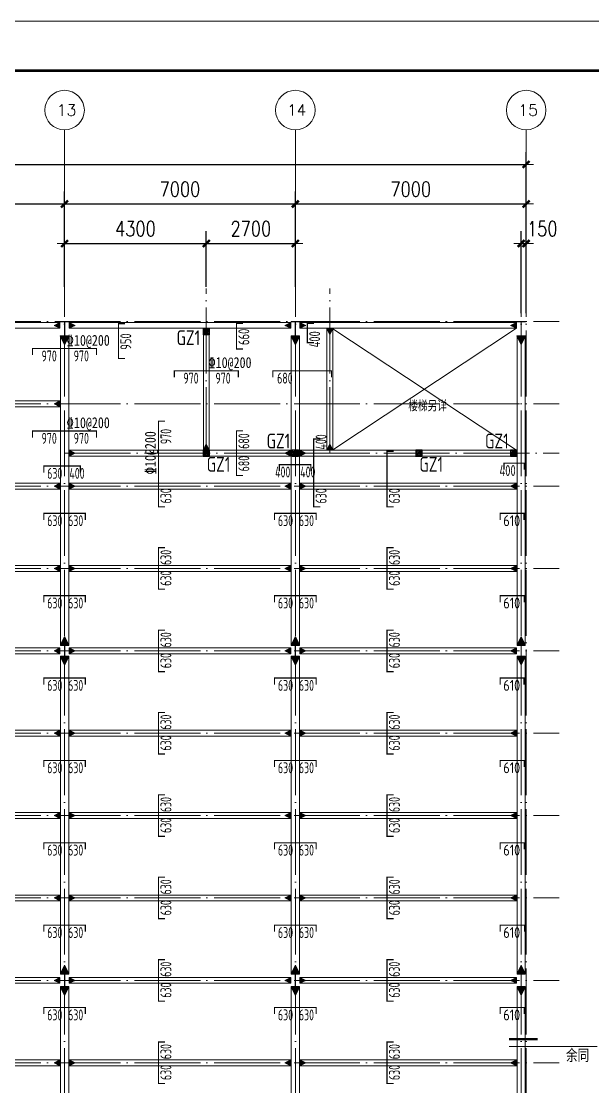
# Model space of a CAD drawing. Header units: millimetres. Extents: x 19781 to 898973, y -947928 to -267362.
# Drawn here: x 667756 to 685087, y -352864 to -320529 of the extents above; entities that cross this region are included whole.
import ezdxf

# ---------------------------------------------------------------- set-up
doc = ezdxf.new("R2010")
doc.units = ezdxf.units.MM
doc.header["$LTSCALE"] = 100
doc.linetypes.add('DOTE', pattern=[2.42, 2, -0.2, 0.02, -0.2])
doc.layers.get('0').update_dxf_attribs({"lineweight": 18})
for name, color, linetype, lineweight in [('10', 7, 'Continuous', 18), ('14', 2, 'Continuous', 18), ('15', 3, 'Continuous', 18), ('AXIS', 3, 'Continuous', 18), ('AXIS_TEXT', 7, 'Continuous', 18), ('BORDER', 7, 'Continuous', 18), ('DIM_IDEN', 3, 'Continuous', 18), ('DOTE', 1, 'DOTE', 18), ('HATCH', 254, 'Continuous', 18), ('HIDE_BEAMDIMMASS', 2, 'Continuous', 18), ('PUB_TEXT', 7, 'Continuous', 18), ('层1305', 1, 'Continuous', 18), ('层1306', 94, 'Continuous', 18), ('层1307', 7, 'Continuous', 18), ('柱', 2, 'Continuous', 18), ('钢柱', 4, 'Continuous', 20), ('钢梁', 4, 'Continuous', 5)]:
    doc.layers.add(name, color=color, linetype=linetype, lineweight=lineweight)
doc.styles.add('_TCH_AXIS', font='complex.shx', dxfattribs={"bigfont": 'gbcbig.shx'})
doc.styles.add('_TCH_LABEL', font='complex.shx', dxfattribs={"bigfont": 'gbcbig.shx'})
doc.styles.add('COMPLEX', font='complex.shx', dxfattribs={"bigfont": 'gbcbig.shx'})
doc.styles.add('dim_font', font='simplex.shx', dxfattribs={"width": 0.8, "bigfont": 'gbcbig.shx'})
doc.styles.get("Standard").update_dxf_attribs({"font": 'tssdeng.shx', "bigfont": 'hztxt.shx'})
doc.dimstyles.new('DIMN150', dxfattribs={"dimscale": 1.5, "dimtxt": 300, "dimasz": 1, "dimexe": 250, "dimexo": 300, "dimgap": 150, "dimtad": 1, "dimdec": 0, "dimzin": 0, "dimdsep": 46, "dimtxsty": 'dim_font', "dimblk": '_CAXARROW', "dimcen": 0.09, "dimdle": 2, "dimclrt": 7, "dimadec": 0, "dimazin": 0, "dimtfac": 1, "dimtdec": 0, "dimtix": 1, "dimtmove": 2, "dimatfit": 3, "dimfxl": 1, "dimtolj": 1, "dimtzin": 0, "dimarcsym": 0})
pattern_1 = [(45, (0, 0), (-7.07106781, 7.07106781), []), (45, (0, 2.5), (-7.07106781, 7.07106781), [])]
pattern_2 = [(50, (0, 0), (-18.6349713, 69.5466595), [7.5, -82.5]), (355, (0, 0), (26.726018, 71.667073), [6, -66]), (100.4514, (5.98, -0.52), (-78.6416725, 43.7662794), [6.374019, -70.114211]), (46.1842, (0, 20), (-20.948094, 105.948937), [11.25, -123.75]), (96.6356, (8.89, 18.62), (-113.332098, 73.354178), [9.561029, -105.1713]), (351.1842, (0, 20), (93.466195, 97.41186), [9, -99]), (21, (10, 15), (17.4183765, 69.8612923), [7.5, -82.5]), (326, (10, 15), (58.1199886, 49.7244035), [6, -66]), (71.4514, (14.974, 11.645), (-47.563243, 76.40509), [6.374019, -70.114211]), (37.5, (0, 0), (1.2159855, 33.2893854), [0.01, -65.2, 0.01, -67, 0.01, -66.25]), (7.5, (0, 0), (26.3069537, 39.4411712), [0.01, -38.2, 0.01, -63.7, 0.01, -25.25]), (327.5, (-22.3, 0), (53.3822436, -2.2554872), [0.01, -25, 0.01, -78, 0.01, -103.5]), (317.5, (-32.3, 0), (58.318617, 10.0104982), [0.01, -32.5, 0.01, -51.8, 0.01, -73.5]), (45, (0, 0), (-35.355339, 35.355339), [])]
pattern_3 = [(50, (0, 0), (-18.6349713, 69.5466595), [7.5, -82.5]), (355, (0, 0), (26.726018, 71.667073), [6, -66]), (100.4514, (5.98, -0.52), (-78.6416725, 43.7662794), [6.374019, -70.114211]), (46.1842, (0, 20), (-20.948094, 105.948937), [11.25, -123.75]), (96.6356, (8.89, 18.62), (-113.332098, 73.354178), [9.561029, -105.1713]), (351.1842, (0, 20), (93.466195, 97.41186), [9, -99]), (21, (10, 15), (17.4183765, 69.8612923), [7.5, -82.5]), (326, (10, 15), (58.1199886, 49.7244035), [6, -66]), (71.4514, (14.974, 11.645), (-47.563243, 76.40509), [6.374019, -70.114211]), (37.5, (0, 0), (1.2159855, 33.2893854), [0.01, -65.2, 0.01, -67, 0.01, -66.25]), (7.5, (0, 0), (26.3069537, 39.4411712), [0.01, -38.2, 0.01, -63.7, 0.01, -25.25]), (327.5, (-22.3, 0), (53.3822436, -2.2554872), [0.01, -25, 0.01, -78, 0.01, -103.5]), (317.5, (-32.3, 0), (58.318617, 10.0104982), [0.01, -32.5, 0.01, -51.8, 0.01, -73.5]), (45, (0, 0), (-35.355339, 35.355339), [])]

# ---------------------------------------------------------------- blocks, each defined once
blk = doc.blocks.new('_DIMX')
blk.add_line((-150, 0), (150, 0))
blk.add_lwpolyline([(-70, -70, 50, 50, 0), (70, 70, 50, 50, 0)], format="xyseb")
blk = doc.blocks.new('*X480')
at = {"layer": 'AXIS', "color": 0, "lineweight": -2, "transparency": 16777216}
for p, q in [((662068, -328187), (662068, -325699)), ((669068, -328187), (669068, -325699)), ((662070, -326074), (669067, -326074))]:
    blk.add_line(p, q, dxfattribs=at)
at = {"layer": 'AXIS', "color": 0, "lineweight": -2, "transparency": 16777216, "xscale": 1.5, "yscale": 1.5, "zscale": 1.5, "rotation": 180}
blk.add_blockref('_DIMX', (662068, -326074), dxfattribs=at)
at = {"layer": 'AXIS', "color": 0, "lineweight": -2, "transparency": 16777216, "xscale": 1.5, "yscale": 1.5, "zscale": 1.5}
blk.add_blockref('_DIMX', (669068, -326074), dxfattribs=at)
at = {"layer": 'AXIS', "color": 7, "transparency": 16777216, "insert": (665568, -325624), "char_height": 450, "width": 3805.71, "attachment_point": 5, "style": 'dim_font'}
blk.add_mtext('7000', dxfattribs=at)
blk = doc.blocks.new('_CAXARROW')
blk.add_hatch(color=0).paths.add_polyline_path([(0, 0), (-1, 0.125), (-1, -0.125)], flags=0)
blk = doc.blocks.new('*X481')
at = {"layer": 'AXIS', "color": 0, "lineweight": -2, "transparency": 16777216}
for p, q in [((669068, -328187), (669068, -325699)), ((676068, -328187), (676068, -325699)), ((669070, -326074), (676067, -326074))]:
    blk.add_line(p, q, dxfattribs=at)
at = {"layer": 'AXIS', "color": 0, "lineweight": -2, "transparency": 16777216, "xscale": 1.5, "yscale": 1.5, "zscale": 1.5, "rotation": 180}
blk.add_blockref('_DIMX', (669068, -326074), dxfattribs=at)
at = {"layer": 'AXIS', "color": 0, "lineweight": -2, "transparency": 16777216, "xscale": 1.5, "yscale": 1.5, "zscale": 1.5}
blk.add_blockref('_DIMX', (676068, -326074), dxfattribs=at)
at = {"layer": 'AXIS', "color": 7, "transparency": 16777216, "insert": (672568, -325624), "char_height": 450, "width": 3805.71, "attachment_point": 5, "style": 'dim_font'}
blk.add_mtext('7000', dxfattribs=at)
blk = doc.blocks.new('*X482')
at = {"layer": 'AXIS', "color": 0, "lineweight": -2, "transparency": 16777216}
for p, q in [((676068, -328187), (676068, -325699)), ((683068, -328187), (683068, -325699)), ((676070, -326074), (683067, -326074))]:
    blk.add_line(p, q, dxfattribs=at)
at = {"layer": 'AXIS', "color": 0, "lineweight": -2, "transparency": 16777216, "xscale": 1.5, "yscale": 1.5, "zscale": 1.5, "rotation": 180}
blk.add_blockref('_DIMX', (676068, -326074), dxfattribs=at)
at = {"layer": 'AXIS', "color": 0, "lineweight": -2, "transparency": 16777216, "xscale": 1.5, "yscale": 1.5, "zscale": 1.5}
blk.add_blockref('_DIMX', (683068, -326074), dxfattribs=at)
at = {"layer": 'AXIS', "color": 7, "transparency": 16777216, "insert": (679568, -325624), "char_height": 450, "width": 3805.71, "attachment_point": 5, "style": 'dim_font'}
blk.add_mtext('7000', dxfattribs=at)
blk = doc.blocks.new('_AXISO')
blk.add_circle((0, 0), 0.5)
at = {"layer": 'AXIS_TEXT', "style": 'COMPLEX', "width": 1.04167}
blk.add_attdef('A', (-0.25, -0.28), '', height=0.56, dxfattribs=at)
blk = doc.blocks.new('*X484')
at = {"layer": 'AXIS', "color": 0, "lineweight": -2, "transparency": 16777216}
for p, q in [((585068, -327887), (585068, -324499)), ((683068, -327887), (683068, -324499)), ((585070, -324874), (683067, -324874))]:
    blk.add_line(p, q, dxfattribs=at)
at = {"layer": 'AXIS', "color": 0, "lineweight": -2, "transparency": 16777216, "xscale": 1.5, "yscale": 1.5, "zscale": 1.5, "rotation": 180}
blk.add_blockref('_DIMX', (585068, -324874), dxfattribs=at)
at = {"layer": 'AXIS', "color": 0, "lineweight": -2, "transparency": 16777216, "xscale": 1.5, "yscale": 1.5, "zscale": 1.5}
blk.add_blockref('_DIMX', (683068, -324874), dxfattribs=at)
at = {"layer": 'AXIS', "color": 7, "transparency": 16777216, "insert": (634068, -324424), "char_height": 450, "width": 4834.29, "attachment_point": 5, "style": 'dim_font'}
blk.add_mtext('98000', dxfattribs=at)
blk = doc.blocks.new('*X493')
at = {"layer": 'AXIS', "color": 0, "lineweight": -2, "transparency": 16777216}
for p, q in [((682918, -329387), (682918, -326899)), ((683068, -329387), (683068, -326899)), ((682917, -327274), (682915, -327274)), ((682918, -327274), (683068, -327274)), ((683070, -327274), (683071, -327274))]:
    blk.add_line(p, q, dxfattribs=at)
at = {"layer": 'AXIS', "color": 0, "lineweight": -2, "transparency": 16777216, "xscale": 1.5, "yscale": 1.5, "zscale": 1.5}
blk.add_blockref('_DIMX', (682918, -327274), dxfattribs=at)
at = {"layer": 'AXIS', "color": 0, "lineweight": -2, "transparency": 16777216, "xscale": 1.5, "yscale": 1.5, "zscale": 1.5, "rotation": 180}
blk.add_blockref('_DIMX', (683068, -327274), dxfattribs=at)
at = {"layer": 'AXIS', "color": 7, "transparency": 16777216, "insert": (683557, -326824), "char_height": 450, "width": 2622.86, "attachment_point": 5, "style": 'dim_font'}
blk.add_mtext('150', dxfattribs=at)
blk = doc.blocks.new('*X514')
at = {"layer": 'AXIS', "color": 0, "lineweight": -2, "transparency": 16777216}
for p, q in [((669068, -328587), (669068, -326899)), ((673368, -328587), (673368, -326899)), ((669070, -327274), (673367, -327274))]:
    blk.add_line(p, q, dxfattribs=at)
at = {"layer": 'AXIS', "color": 0, "lineweight": -2, "transparency": 16777216, "xscale": 1.5, "yscale": 1.5, "zscale": 1.5, "rotation": 180}
blk.add_blockref('_DIMX', (669068, -327274), dxfattribs=at)
at = {"layer": 'AXIS', "color": 0, "lineweight": -2, "transparency": 16777216, "xscale": 1.5, "yscale": 1.5, "zscale": 1.5}
blk.add_blockref('_DIMX', (673368, -327274), dxfattribs=at)
at = {"layer": 'AXIS', "color": 7, "transparency": 16777216, "insert": (671218, -326824), "char_height": 450, "width": 3805.71, "attachment_point": 5, "style": 'dim_font'}
blk.add_mtext('4300', dxfattribs=at)
blk = doc.blocks.new('*X515')
at = {"layer": 'AXIS', "color": 0, "lineweight": -2, "transparency": 16777216}
for p, q in [((673368, -328587), (673368, -326899)), ((676068, -328587), (676068, -326899)), ((673370, -327274), (676067, -327274))]:
    blk.add_line(p, q, dxfattribs=at)
at = {"layer": 'AXIS', "color": 0, "lineweight": -2, "transparency": 16777216, "xscale": 1.5, "yscale": 1.5, "zscale": 1.5, "rotation": 180}
blk.add_blockref('_DIMX', (673368, -327274), dxfattribs=at)
at = {"layer": 'AXIS', "color": 0, "lineweight": -2, "transparency": 16777216, "xscale": 1.5, "yscale": 1.5, "zscale": 1.5}
blk.add_blockref('_DIMX', (676068, -327274), dxfattribs=at)
at = {"layer": 'AXIS', "color": 7, "transparency": 16777216, "insert": (674718, -326824), "char_height": 450, "width": 3805.71, "attachment_point": 5, "style": 'dim_font'}
blk.add_mtext('2700', dxfattribs=at)

msp = doc.modelspace()

# ---------------------------------------------------------------- hatches: boundary and pattern name
at = {"layer": '10', "ltscale": 100}
h = msp.add_hatch(dxfattribs=at)
h.set_pattern_fill('金属', color=256, style=0, pattern_type=0)
h.set_pattern_definition(pattern_1)
h.paths.add_polyline_path([(669072, -329649), (669198, -329649), (669198, -329637), (668938, -329637), (668938, -329649), (669064, -329649), (669064, -330075), (668938, -330075), (668938, -330087), (669198, -330087), (669198, -330075), (669072, -330075)], flags=0)
h = msp.add_hatch(dxfattribs=at)
h.set_pattern_fill('金属', color=256, style=0, pattern_type=0)
h.set_pattern_definition(pattern_1)
h.paths.add_polyline_path([(676072, -329649), (676198, -329649), (676198, -329637), (675938, -329637), (675938, -329649), (676064, -329649), (676064, -330075), (675938, -330075), (675938, -330087), (676198, -330087), (676198, -330075), (676072, -330075)], flags=0)
h = msp.add_hatch(dxfattribs=at)
h.set_pattern_fill('金属', color=256, style=0, pattern_type=0)
h.set_pattern_definition(pattern_1)
h.paths.add_polyline_path([(682922, -329649), (683048, -329649), (683048, -329637), (682788, -329637), (682788, -329649), (682914, -329649), (682914, -330075), (682788, -330075), (682788, -330087), (683048, -330087), (683048, -330075), (682922, -330075)], flags=0)
h = msp.add_hatch(dxfattribs=at)
h.set_pattern_fill('金属', color=256, style=0, pattern_type=0)
h.set_pattern_definition(pattern_1)
h.paths.add_polyline_path([(669072, -339472), (669193, -339472), (669193, -339462), (668943, -339462), (668943, -339472), (669064, -339472), (669064, -339802), (668943, -339802), (668943, -339812), (669193, -339812), (669193, -339802), (669072, -339802)], flags=0)
h = msp.add_hatch(dxfattribs=at)
h.set_pattern_fill('金属', color=256, style=0, pattern_type=0)
h.set_pattern_definition(pattern_1)
h.paths.add_polyline_path([(676072, -339472), (676193, -339472), (676193, -339462), (675943, -339462), (675943, -339472), (676064, -339472), (676064, -339802), (675943, -339802), (675943, -339812), (676193, -339812), (676193, -339802), (676072, -339802)], flags=0)
h = msp.add_hatch(dxfattribs=at)
h.set_pattern_fill('金属', color=256, style=0, pattern_type=0)
h.set_pattern_definition(pattern_1)
h.paths.add_polyline_path([(682922, -339472), (683043, -339472), (683043, -339462), (682793, -339462), (682793, -339472), (682914, -339472), (682914, -339802), (682793, -339802), (682793, -339812), (683043, -339812), (683043, -339802), (682922, -339802)], flags=0)
h = msp.add_hatch(dxfattribs=at)
h.set_pattern_fill('金属', color=256, style=0, pattern_type=0)
h.set_pattern_definition(pattern_1)
h.paths.add_polyline_path([(669072, -349449), (669193, -349449), (669193, -349437), (668943, -349437), (668943, -349449), (669064, -349449), (669064, -349825), (668943, -349825), (668943, -349837), (669193, -349837), (669193, -349825), (669072, -349825)], flags=0)
h = msp.add_hatch(dxfattribs=at)
h.set_pattern_fill('金属', color=256, style=0, pattern_type=0)
h.set_pattern_definition(pattern_1)
h.paths.add_polyline_path([(676072, -349449), (676193, -349449), (676193, -349437), (675943, -349437), (675943, -349449), (676064, -349449), (676064, -349825), (675943, -349825), (675943, -349837), (676193, -349837), (676193, -349825), (676072, -349825)], flags=0)
h = msp.add_hatch(dxfattribs=at)
h.set_pattern_fill('金属', color=256, style=0, pattern_type=0)
h.set_pattern_definition(pattern_1)
h.paths.add_polyline_path([(682922, -349449), (683043, -349449), (683043, -349437), (682793, -349437), (682793, -349449), (682914, -349449), (682914, -349825), (682793, -349825), (682793, -349837), (683043, -349837), (683043, -349825), (682922, -349825)], flags=0)
at = {"layer": '15', "ltscale": 100}
for points in [[(668748, -329757), (668928, -329847), (668928, -329667)], [(669388, -329757), (669208, -329847), (669208, -329667)], [(675748, -329757), (675928, -329847), (675928, -329667)], [(676388, -329757), (676208, -329847), (676208, -329667)], [(682598, -329757), (682778, -329847), (682778, -329667)], [(669068, -330347), (669193, -330097), (668943, -330097)], [(673368, -330042), (673278, -329862), (673458, -329862)], [(676068, -330347), (676193, -330097), (675943, -330097)], [(677118, -330042), (677028, -329862), (677208, -329862)], [(682918, -330347), (683043, -330097), (682793, -330097)], [(668748, -332137), (668928, -332227), (668928, -332047)], [(673368, -333352), (673278, -333532), (673458, -333532)], [(677118, -333352), (677028, -333532), (677208, -333532)], [(669388, -333637), (669208, -333727), (669208, -333547)], [(675748, -333637), (675928, -333727), (675928, -333547)], [(676388, -333637), (676208, -333727), (676208, -333547)], [(682598, -333637), (682778, -333727), (682778, -333547)], [(668748, -334637), (668928, -334727), (668928, -334547)], [(669388, -334637), (669208, -334727), (669208, -334547)], [(675748, -334637), (675928, -334727), (675928, -334547)], [(676388, -334637), (676208, -334727), (676208, -334547)], [(682598, -334637), (682778, -334727), (682778, -334547)], [(668748, -337137), (668928, -337227), (668928, -337047)], [(669388, -337137), (669208, -337227), (669208, -337047)], [(675748, -337137), (675928, -337227), (675928, -337047)], [(676388, -337137), (676208, -337227), (676208, -337047)], [(682598, -337137), (682778, -337227), (682778, -337047)], [(669068, -339202), (669193, -339452), (668943, -339452)], [(676068, -339202), (676193, -339452), (675943, -339452)], [(682918, -339202), (683043, -339452), (682793, -339452)], [(668748, -339637), (668928, -339727), (668928, -339547)], [(669068, -340072), (669193, -339822), (668943, -339822)], [(669388, -339637), (669208, -339727), (669208, -339547)], [(675748, -339637), (675928, -339727), (675928, -339547)], [(676068, -340072), (676193, -339822), (675943, -339822)], [(676388, -339637), (676208, -339727), (676208, -339547)], [(682598, -339637), (682778, -339727), (682778, -339547)], [(682918, -340072), (683043, -339822), (682793, -339822)], [(668748, -342137), (668928, -342227), (668928, -342047)], [(669388, -342137), (669208, -342227), (669208, -342047)], [(675748, -342137), (675928, -342227), (675928, -342047)], [(676388, -342137), (676208, -342227), (676208, -342047)], [(682598, -342137), (682778, -342227), (682778, -342047)], [(668748, -344637), (668928, -344727), (668928, -344547)], [(669388, -344637), (669208, -344727), (669208, -344547)], [(675748, -344637), (675928, -344727), (675928, -344547)], [(676388, -344637), (676208, -344727), (676208, -344547)], [(682598, -344637), (682778, -344727), (682778, -344547)], [(668748, -347137), (668928, -347227), (668928, -347047)], [(669388, -347137), (669208, -347227), (669208, -347047)], [(675748, -347137), (675928, -347227), (675928, -347047)], [(676388, -347137), (676208, -347227), (676208, -347047)], [(682598, -347137), (682778, -347227), (682778, -347047)], [(669068, -349177), (669193, -349427), (668943, -349427)], [(676068, -349177), (676193, -349427), (675943, -349427)], [(682918, -349177), (683043, -349427), (682793, -349427)], [(668748, -349637), (668928, -349727), (668928, -349547)], [(669068, -350097), (669193, -349847), (668943, -349847)], [(669388, -349637), (669208, -349727), (669208, -349547)], [(675748, -349637), (675928, -349727), (675928, -349547)], [(676068, -350097), (676193, -349847), (675943, -349847)], [(676388, -349637), (676208, -349727), (676208, -349547)], [(682598, -349637), (682778, -349727), (682778, -349547)], [(682918, -350097), (683043, -349847), (682793, -349847)], [(668748, -352137), (668928, -352227), (668928, -352047)], [(669388, -352137), (669208, -352227), (669208, -352047)], [(675748, -352137), (675928, -352227), (675928, -352047)], [(676388, -352137), (676208, -352227), (676208, -352047)], [(682598, -352137), (682778, -352227), (682778, -352047)]]:
    msp.add_hatch(color=256, dxfattribs=at).paths.add_polyline_path(points, flags=0)
at = {"layer": 'HATCH', "ltscale": 100}
h = msp.add_hatch(dxfattribs=at)
h.set_pattern_fill('ARMORED', color=256, style=0, pattern_type=0)
h.set_pattern_definition(pattern_2)
h.paths.add_polyline_path([(673468, -329847), (673468, -330047), (673268, -330047), (673268, -329847)], flags=0)
h = msp.add_hatch(dxfattribs=at)
h.set_pattern_fill('ARMORED', color=256, style=0, pattern_type=0)
h.set_pattern_definition([(50, (0, 0), (-18.6349713, 69.5466595), [7.5, -82.5]), (355, (0, 0), (26.726018, 71.667073), [6, -66]), (100.4514, (5.98, -0.52), (-78.6416725, 43.7662794), [6.374019, -70.114211]), (46.1842, (0, 20), (-20.948094, 105.948937), [11.25, -123.75]), (96.6356, (8.89, 18.62), (-113.332098, 73.354178), [9.561029, -105.1713]), (351.1842, (0, 20), (93.466195, 97.41186), [9, -99]), (21, (10, 15), (17.4183765, 69.8612923), [7.5, -82.5]), (326, (10, 15), (58.1199886, 49.7244035), [6, -66]), (71.4514, (14.974, 11.645), (-47.563243, 76.40509), [6.374019, -70.114211]), (37.5, (0, 0), (1.2159855, 33.2893854), [0.01, -65.2, 0.01, -67, 0.01, -66.25]), (7.5, (0, 0), (26.3069537, 39.4411712), [0.01, -38.2, 0.01, -63.7, 0.01, -25.25]), (327.5, (-22.3, 0), (53.3822436, -2.2554872), [0.01, -25, 0.01, -78, 0.01, -103.5]), (317.5, (-32.3, 0), (58.318617, 10.0104982), [0.01, -32.5, 0.01, -51.8, 0.01, -73.5]), (45, (0, 0), (-35.355339, 35.355339), [])])
h.paths.add_polyline_path([(673468, -333537), (673468, -333737), (673268, -333737), (673268, -333537)], flags=0)
h = msp.add_hatch(dxfattribs=at)
h.set_pattern_fill('ARMORED', color=256, style=0, pattern_type=0)
h.set_pattern_definition(pattern_3)
h.paths.add_polyline_path([(676168, -333537), (676168, -333737), (675968, -333737), (675968, -333537)], flags=0)
h = msp.add_hatch(dxfattribs=at)
h.set_pattern_fill('ARMORED', color=256, style=0, pattern_type=0)
h.set_pattern_definition(pattern_3)
h.paths.add_polyline_path([(679920, -333537), (679920, -333737), (679720, -333737), (679720, -333537)], flags=0)
h = msp.add_hatch(dxfattribs=at)
h.set_pattern_fill('ARMORED', color=256, style=0, pattern_type=0)
h.set_pattern_definition(pattern_2)
h.paths.add_polyline_path([(682793, -333537), (682793, -333737), (682593, -333737), (682593, -333537)], flags=0)

# ---------------------------------------------------------------- linework, layer by layer
at = {"layer": '14', "ltscale": 100}
for p, q in [((677208, -333532), (682778, -329847)), ((682778, -333547), (677208, -329862))]:
    msp.add_line(p, q, dxfattribs=at)
at = {"layer": '15', "ltscale": 100}
for points in [[(668748, -329757), (668928, -329847), (668928, -329667)], [(669388, -329757), (669208, -329847), (669208, -329667)], [(675748, -329757), (675928, -329847), (675928, -329667)], [(676388, -329757), (676208, -329847), (676208, -329667)], [(682598, -329757), (682778, -329847), (682778, -329667)], [(669068, -330347), (669193, -330097), (668943, -330097)], [(673368, -330042), (673278, -329862), (673458, -329862)], [(676068, -330347), (676193, -330097), (675943, -330097)], [(677118, -330042), (677028, -329862), (677208, -329862)], [(682918, -330347), (683043, -330097), (682793, -330097)], [(668748, -332137), (668928, -332227), (668928, -332047)], [(673368, -333352), (673278, -333532), (673458, -333532)], [(677118, -333352), (677028, -333532), (677208, -333532)], [(669388, -333637), (669208, -333727), (669208, -333547)], [(675748, -333637), (675928, -333727), (675928, -333547)], [(676388, -333637), (676208, -333727), (676208, -333547)], [(682598, -333637), (682778, -333727), (682778, -333547)], [(668748, -334637), (668928, -334727), (668928, -334547)], [(669388, -334637), (669208, -334727), (669208, -334547)], [(675748, -334637), (675928, -334727), (675928, -334547)], [(676388, -334637), (676208, -334727), (676208, -334547)], [(682598, -334637), (682778, -334727), (682778, -334547)], [(668748, -337137), (668928, -337227), (668928, -337047)], [(669388, -337137), (669208, -337227), (669208, -337047)], [(675748, -337137), (675928, -337227), (675928, -337047)], [(676388, -337137), (676208, -337227), (676208, -337047)], [(682598, -337137), (682778, -337227), (682778, -337047)], [(669068, -339202), (669193, -339452), (668943, -339452)], [(676068, -339202), (676193, -339452), (675943, -339452)], [(682918, -339202), (683043, -339452), (682793, -339452)], [(668748, -339637), (668928, -339727), (668928, -339547)], [(669068, -340072), (669193, -339822), (668943, -339822)], [(669388, -339637), (669208, -339727), (669208, -339547)], [(675748, -339637), (675928, -339727), (675928, -339547)], [(676068, -340072), (676193, -339822), (675943, -339822)], [(676388, -339637), (676208, -339727), (676208, -339547)], [(682598, -339637), (682778, -339727), (682778, -339547)], [(682918, -340072), (683043, -339822), (682793, -339822)], [(668748, -342137), (668928, -342227), (668928, -342047)], [(669388, -342137), (669208, -342227), (669208, -342047)], [(675748, -342137), (675928, -342227), (675928, -342047)], [(676388, -342137), (676208, -342227), (676208, -342047)], [(682598, -342137), (682778, -342227), (682778, -342047)], [(668748, -344637), (668928, -344727), (668928, -344547)], [(669388, -344637), (669208, -344727), (669208, -344547)], [(675748, -344637), (675928, -344727), (675928, -344547)], [(676388, -344637), (676208, -344727), (676208, -344547)], [(682598, -344637), (682778, -344727), (682778, -344547)], [(668748, -347137), (668928, -347227), (668928, -347047)], [(669388, -347137), (669208, -347227), (669208, -347047)], [(675748, -347137), (675928, -347227), (675928, -347047)], [(676388, -347137), (676208, -347227), (676208, -347047)], [(682598, -347137), (682778, -347227), (682778, -347047)], [(669068, -349177), (669193, -349427), (668943, -349427)], [(676068, -349177), (676193, -349427), (675943, -349427)], [(682918, -349177), (683043, -349427), (682793, -349427)], [(668748, -349637), (668928, -349727), (668928, -349547)], [(669068, -350097), (669193, -349847), (668943, -349847)], [(669388, -349637), (669208, -349727), (669208, -349547)], [(675748, -349637), (675928, -349727), (675928, -349547)], [(676068, -350097), (676193, -349847), (675943, -349847)], [(676388, -349637), (676208, -349727), (676208, -349547)], [(682598, -349637), (682778, -349727), (682778, -349547)], [(682918, -350097), (683043, -349847), (682793, -349847)], [(668748, -352137), (668928, -352227), (668928, -352047)], [(669388, -352137), (669208, -352227), (669208, -352047)], [(675748, -352137), (675928, -352227), (675928, -352047)], [(676388, -352137), (676208, -352227), (676208, -352047)], [(682598, -352137), (682778, -352227), (682778, -352047)]]:
    msp.add_lwpolyline(points, close=True, dxfattribs=at)
at = {"layer": 'AXIS'}
for p, q in [((669068, -328637), (669068, -323824)), ((676068, -328637), (676068, -323824)), ((683068, -328637), (683068, -323824))]:
    msp.add_line(p, q, dxfattribs=at)
at = {"layer": 'BORDER'}
msp.add_lwpolyline([(568267, -383529.47), (568267, -320529.47), (701917, -320529.47), (701917, -383529.47)], close=True, dxfattribs=at)
msp.add_lwpolyline([(572017, -382029.47, 75, 75, 0), (572017, -322029.47, 75, 75, 0), (700417, -322029.47, 75, 75, 0), (700417, -382029.47, 75, 75, 0)], format="xyseb", close=True, dxfattribs=at)
at = {"layer": 'DIM_IDEN'}
msp.add_line((682551.01, -351646), (685223.33, -351646), dxfattribs=at)
msp.add_lwpolyline([(682551.01, -351421, 75, 75, 0), (683422.63, -351421, 75, 75, 0)], format="xyseb", dxfattribs=at)
at = {"layer": 'DOTE', "linetype": 'DOTE', "ltscale": 10}
for p, q in [((669068, -370637), (669068, -328637)), ((673368, -333637), (673368, -328637)), ((676068, -370637), (676068, -328637)), ((677118, -333637), (677118, -328637)), ((682918, -370637), (682918, -328637)), ((683068, -370637), (683068, -328637)), ((584068, -329637), (684068, -329637)), ((584068, -332137), (684068, -332137)), ((669068, -333637), (684068, -333637)), ((584068, -334637), (684068, -334637)), ((584068, -337137), (684068, -337137)), ((584068, -339637), (684068, -339637)), ((584068, -342137), (684068, -342137)), ((584068, -344637), (684068, -344637)), ((584068, -347137), (684068, -347137)), ((584068, -349637), (684068, -349637)), ((584068, -352137), (684068, -352137))]:
    msp.add_line(p, q, dxfattribs=at)
at = {"layer": '层1305'}
for points in [[(670903.01, -330764, 35, 35, 0), (670703.01, -330764, 35, 35, 0), (670703.01, -329708, 35, 35, 0), (670903.01, -329708, 35, 35, 0)], [(674483.01, -330474, 35, 35, 0), (674283.01, -330474, 35, 35, 0), (674283.01, -329699, 35, 35, 0), (674483.01, -329699, 35, 35, 0)], [(676632.01, -330283, 35, 35, 0), (676432.01, -330283, 35, 35, 0), (676432.01, -329700, 35, 35, 0), (676632.01, -329700, 35, 35, 0)], [(668098.01, -330662, 35, 35, 0), (668098.01, -330462, 35, 35, 0), (670038.01, -330462, 35, 35, 0), (670038.01, -330662, 35, 35, 0)], [(672398.01, -331337, 35, 35, 0), (672398.01, -331137, 35, 35, 0), (674338.01, -331137, 35, 35, 0), (674338.01, -331337, 35, 35, 0)], [(675388.01, -331337, 35, 35, 0), (675388.01, -331137, 35, 35, 0), (677166.01, -331137, 35, 35, 0), (677166.01, -331337, 35, 35, 0)], [(672118.01, -335267, 35, 35, 0), (671918.01, -335267, 35, 35, 0), (671918.01, -332667, 35, 35, 0), (672118.01, -332667, 35, 35, 0)], [(668098.01, -333162, 35, 35, 0), (668098.01, -332962, 35, 35, 0), (670038.01, -332962, 35, 35, 0), (670038.01, -333162, 35, 35, 0)], [(674483.01, -334317, 35, 35, 0), (674283.01, -334317, 35, 35, 0), (674283.01, -332957, 35, 35, 0), (674483.01, -332957, 35, 35, 0)], [(676826.01, -335267, 35, 35, 0), (676626.01, -335267, 35, 35, 0), (676626.01, -333206, 35, 35, 0), (676826.01, -333206, 35, 35, 0)], [(679050.51, -335267, 35, 35, 0), (678850.51, -335267, 35, 35, 0), (678850.51, -333583, 35, 35, 0), (679050.51, -333583, 35, 35, 0)], [(668438.01, -334227, 35, 35, 0), (668438.01, -334027, 35, 35, 0), (669547.01, -334027, 35, 35, 0), (669547.01, -334227, 35, 35, 0)], [(675581.01, -334185, 35, 35, 0), (675581.01, -333985, 35, 35, 0), (676540.01, -333985, 35, 35, 0), (676540.01, -334185, 35, 35, 0)], [(682398.01, -334140, 35, 35, 0), (682398.01, -333940, 35, 35, 0), (683010.01, -333940, 35, 35, 0), (683010.01, -334140, 35, 35, 0)], [(668438.01, -335662, 35, 35, 0), (668438.01, -335462, 35, 35, 0), (669698.01, -335462, 35, 35, 0), (669698.01, -335662, 35, 35, 0)], [(675438.01, -335662, 35, 35, 0), (675438.01, -335462, 35, 35, 0), (676698.01, -335462, 35, 35, 0), (676698.01, -335662, 35, 35, 0)], [(682282.01, -335662, 35, 35, 0), (682282.01, -335462, 35, 35, 0), (683005.01, -335462, 35, 35, 0), (683005.01, -335662, 35, 35, 0)], [(672118.01, -337767, 35, 35, 0), (671918.01, -337767, 35, 35, 0), (671918.01, -336507, 35, 35, 0), (672118.01, -336507, 35, 35, 0)], [(679050.51, -337767, 35, 35, 0), (678850.51, -337767, 35, 35, 0), (678850.51, -336507, 35, 35, 0), (679050.51, -336507, 35, 35, 0)], [(668438.01, -338162, 35, 35, 0), (668438.01, -337962, 35, 35, 0), (669698.01, -337962, 35, 35, 0), (669698.01, -338162, 35, 35, 0)], [(675438.01, -338162, 35, 35, 0), (675438.01, -337962, 35, 35, 0), (676698.01, -337962, 35, 35, 0), (676698.01, -338162, 35, 35, 0)], [(682282.01, -338161.99, 35, 35, 0), (682282.01, -337961.99, 35, 35, 0), (683007.01, -337962, 35, 35, 0), (683007.01, -338162, 35, 35, 0)], [(672118.01, -340267, 35, 35, 0), (671918.01, -340267, 35, 35, 0), (671918.01, -339007, 35, 35, 0), (672118.01, -339007, 35, 35, 0)], [(679050.51, -340267, 35, 35, 0), (678850.51, -340267, 35, 35, 0), (678850.51, -339007, 35, 35, 0), (679050.51, -339007, 35, 35, 0)], [(668438.01, -340662, 35, 35, 0), (668438.01, -340462, 35, 35, 0), (669698.01, -340462, 35, 35, 0), (669698.01, -340662, 35, 35, 0)], [(675438.01, -340662, 35, 35, 0), (675438.01, -340462, 35, 35, 0), (676698.01, -340462, 35, 35, 0), (676698.01, -340662, 35, 35, 0)], [(682282.01, -340662, 35, 35, 0), (682282.01, -340462, 35, 35, 0), (683002.01, -340462, 35, 35, 0), (683002.01, -340662, 35, 35, 0)], [(672118.01, -342767, 35, 35, 0), (671918.01, -342767, 35, 35, 0), (671918.01, -341507, 35, 35, 0), (672118.01, -341507, 35, 35, 0)], [(679050.51, -342767, 35, 35, 0), (678850.51, -342767, 35, 35, 0), (678850.51, -341507, 35, 35, 0), (679050.51, -341507, 35, 35, 0)], [(668438.01, -343162, 35, 35, 0), (668438.01, -342962, 35, 35, 0), (669698.01, -342962, 35, 35, 0), (669698.01, -343162, 35, 35, 0)], [(675438.01, -343162, 35, 35, 0), (675438.01, -342962, 35, 35, 0), (676698.01, -342962, 35, 35, 0), (676698.01, -343162, 35, 35, 0)], [(682282.01, -343162, 35, 35, 0), (682282.01, -342962, 35, 35, 0), (683015.01, -342962, 35, 35, 0), (683015.01, -343162, 35, 35, 0)], [(672118.01, -345267, 35, 35, 0), (671918.01, -345267, 35, 35, 0), (671918.01, -344007, 35, 35, 0), (672118.01, -344007, 35, 35, 0)], [(679050.51, -345267, 35, 35, 0), (678850.51, -345267, 35, 35, 0), (678850.51, -344007, 35, 35, 0), (679050.51, -344007, 35, 35, 0)], [(668438.01, -345662, 35, 35, 0), (668438.01, -345462, 35, 35, 0), (669698.01, -345462, 35, 35, 0), (669698.01, -345662, 35, 35, 0)], [(675438.01, -345662, 35, 35, 0), (675438.01, -345462, 35, 35, 0), (676698.01, -345462, 35, 35, 0), (676698.01, -345662, 35, 35, 0)], [(682282.01, -345662, 35, 35, 0), (682282.01, -345462, 35, 35, 0), (683007.01, -345462, 35, 35, 0), (683007.01, -345662, 35, 35, 0)], [(672118.01, -347767, 35, 35, 0), (671918.01, -347767, 35, 35, 0), (671918.01, -346507, 35, 35, 0), (672118.01, -346507, 35, 35, 0)], [(679050.51, -347767, 35, 35, 0), (678850.51, -347767, 35, 35, 0), (678850.51, -346507, 35, 35, 0), (679050.51, -346507, 35, 35, 0)], [(668438.01, -348162, 35, 35, 0), (668438.01, -347962, 35, 35, 0), (669698.01, -347962, 35, 35, 0), (669698.01, -348162, 35, 35, 0)], [(675438.01, -348162, 35, 35, 0), (675438.01, -347962, 35, 35, 0), (676698.01, -347962, 35, 35, 0), (676698.01, -348162, 35, 35, 0)], [(682282.01, -348162, 35, 35, 0), (682282.01, -347962, 35, 35, 0), (683019.01, -347962, 35, 35, 0), (683019.01, -348162, 35, 35, 0)], [(672118.01, -350267, 35, 35, 0), (671918.01, -350267, 35, 35, 0), (671918.01, -349007, 35, 35, 0), (672118.01, -349007, 35, 35, 0)], [(679050.51, -350267, 35, 35, 0), (678850.51, -350267, 35, 35, 0), (678850.51, -349007, 35, 35, 0), (679050.51, -349007, 35, 35, 0)], [(668438.01, -350662, 35, 35, 0), (668438.01, -350462, 35, 35, 0), (669698.01, -350462, 35, 35, 0), (669698.01, -350662, 35, 35, 0)], [(675438.01, -350662, 35, 35, 0), (675438.01, -350462, 35, 35, 0), (676698.01, -350462, 35, 35, 0), (676698.01, -350662, 35, 35, 0)], [(682282.01, -350662, 35, 35, 0), (682282.01, -350462, 35, 35, 0), (683008.01, -350462, 35, 35, 0), (683008.01, -350662, 35, 35, 0)], [(672118.01, -352767, 35, 35, 0), (671918.01, -352767, 35, 35, 0), (671918.01, -351507, 35, 35, 0), (672118.01, -351507, 35, 35, 0)], [(679050.51, -352767, 35, 35, 0), (678850.51, -352767, 35, 35, 0), (678850.51, -351507, 35, 35, 0), (679050.51, -351507, 35, 35, 0)]]:
    msp.add_lwpolyline(points, format="xyseb", dxfattribs=at)
at = {"layer": '柱'}
for points in [[(673468, -329847), (673468, -330047), (673268, -330047), (673268, -329847)], [(673468, -333537), (673468, -333737), (673268, -333737), (673268, -333537)], [(676168, -333537), (676168, -333737), (675968, -333737), (675968, -333537)], [(679920, -333537), (679920, -333737), (679720, -333737), (679720, -333537)], [(682793, -333537), (682793, -333737), (682593, -333737), (682593, -333537)]]:
    msp.add_lwpolyline(points, close=True, dxfattribs=at)
at = {"layer": '钢柱', "ltscale": 100}
for points in [[(669072, -329649), (669198, -329649), (669198, -329637), (668938, -329637), (668938, -329649), (669064, -329649), (669064, -330075), (668938, -330075), (668938, -330087), (669198, -330087), (669198, -330075), (669072, -330075)], [(676072, -329649), (676198, -329649), (676198, -329637), (675938, -329637), (675938, -329649), (676064, -329649), (676064, -330075), (675938, -330075), (675938, -330087), (676198, -330087), (676198, -330075), (676072, -330075)], [(682922, -329649), (683048, -329649), (683048, -329637), (682788, -329637), (682788, -329649), (682914, -329649), (682914, -330075), (682788, -330075), (682788, -330087), (683048, -330087), (683048, -330075), (682922, -330075)], [(669072, -339472), (669193, -339472), (669193, -339462), (668943, -339462), (668943, -339472), (669064, -339472), (669064, -339802), (668943, -339802), (668943, -339812), (669193, -339812), (669193, -339802), (669072, -339802)], [(676072, -339472), (676193, -339472), (676193, -339462), (675943, -339462), (675943, -339472), (676064, -339472), (676064, -339802), (675943, -339802), (675943, -339812), (676193, -339812), (676193, -339802), (676072, -339802)], [(682922, -339472), (683043, -339472), (683043, -339462), (682793, -339462), (682793, -339472), (682914, -339472), (682914, -339802), (682793, -339802), (682793, -339812), (683043, -339812), (683043, -339802), (682922, -339802)], [(669072, -349449), (669193, -349449), (669193, -349437), (668943, -349437), (668943, -349449), (669064, -349449), (669064, -349825), (668943, -349825), (668943, -349837), (669193, -349837), (669193, -349825), (669072, -349825)], [(676072, -349449), (676193, -349449), (676193, -349437), (675943, -349437), (675943, -349449), (676064, -349449), (676064, -349825), (675943, -349825), (675943, -349837), (676193, -349837), (676193, -349825), (676072, -349825)], [(682922, -349449), (683043, -349449), (683043, -349437), (682793, -349437), (682793, -349449), (682914, -349449), (682914, -349825), (682793, -349825), (682793, -349837), (683043, -349837), (683043, -349825), (682922, -349825)]]:
    msp.add_lwpolyline(points, close=True, dxfattribs=at)
at = {"layer": '钢梁', "ltscale": 100}
for points in [[(668928, -329667), (668928, -329847), (662208, -329847), (662208, -329667)], [(675928, -329667), (675928, -329847), (669208, -329847), (669208, -329667)], [(682778, -329667), (682778, -329847), (676208, -329847), (676208, -329667)], [(668943, -330097), (669193, -330097), (669193, -339452), (668943, -339452)], [(673458, -333532), (673278, -333532), (673278, -329862), (673458, -329862)], [(675943, -330097), (676193, -330097), (676193, -339452), (675943, -339452)], [(677208, -333532), (677028, -333532), (677028, -329862), (677208, -329862)], [(682793, -330097), (683043, -330097), (683043, -339452), (682793, -339452)], [(668928, -332047), (668928, -332227), (662208, -332227), (662208, -332047)], [(675928, -333547), (675928, -333727), (669208, -333727), (669208, -333547)], [(682778, -333547), (682778, -333727), (676208, -333727), (676208, -333547)], [(668928, -334547), (668928, -334727), (662208, -334727), (662208, -334547)], [(675928, -334547), (675928, -334727), (669208, -334727), (669208, -334547)], [(682778, -334547), (682778, -334727), (676208, -334727), (676208, -334547)], [(668928, -337047), (668928, -337227), (662208, -337227), (662208, -337047)], [(675928, -337047), (675928, -337227), (669208, -337227), (669208, -337047)], [(682778, -337047), (682778, -337227), (676208, -337227), (676208, -337047)], [(668928, -339547), (668928, -339727), (662208, -339727), (662208, -339547)], [(668943, -349427), (669193, -349427), (669193, -339822), (668943, -339822)], [(675928, -339547), (675928, -339727), (669208, -339727), (669208, -339547)], [(675943, -349427), (676193, -349427), (676193, -339822), (675943, -339822)], [(682778, -339547), (682778, -339727), (676208, -339727), (676208, -339547)], [(682793, -349427), (683043, -349427), (683043, -339822), (682793, -339822)], [(668928, -342047), (668928, -342227), (662208, -342227), (662208, -342047)], [(675928, -342047), (675928, -342227), (669208, -342227), (669208, -342047)], [(682778, -342047), (682778, -342227), (676208, -342227), (676208, -342047)], [(668928, -344547), (668928, -344727), (662208, -344727), (662208, -344547)], [(675928, -344547), (675928, -344727), (669208, -344727), (669208, -344547)], [(682778, -344547), (682778, -344727), (676208, -344727), (676208, -344547)], [(668928, -347047), (668928, -347227), (662208, -347227), (662208, -347047)], [(675928, -347047), (675928, -347227), (669208, -347227), (669208, -347047)], [(682778, -347047), (682778, -347227), (676208, -347227), (676208, -347047)], [(668928, -349547), (668928, -349727), (662208, -349727), (662208, -349547)], [(668943, -349847), (669193, -349847), (669193, -359452), (668943, -359452)], [(675928, -349547), (675928, -349727), (669208, -349727), (669208, -349547)], [(675943, -349847), (676193, -349847), (676193, -359452), (675943, -359452)], [(682778, -349547), (682778, -349727), (676208, -349727), (676208, -349547)], [(682793, -349847), (683043, -349847), (683043, -359452), (682793, -359452)], [(668928, -352047), (668928, -352227), (662208, -352227), (662208, -352047)], [(675928, -352047), (675928, -352227), (669208, -352227), (669208, -352047)], [(682778, -352047), (682778, -352227), (676208, -352227), (676208, -352047)]]:
    msp.add_lwpolyline(points, close=True, dxfattribs=at)

# ---------------------------------------------------------------- block references
at = {"layer": 'AXIS'}
ref = msp.add_blockref('_AXISO', (669068, -323224), dxfattribs=dict(at, xscale=1200, yscale=1200, zscale=1200))
ref.add_attrib('A', '13', (668824.57, -323394.4), dxfattribs={"layer": 'AXIS_TEXT', "height": 340.802, "style": '_TCH_AXIS', "width": 1.03448})
ref = msp.add_blockref('_AXISO', (676068, -323224), dxfattribs=dict(at, xscale=1200, yscale=1200, zscale=1200))
ref.add_attrib('A', '14', (675821.5, -323390.99), dxfattribs={"layer": 'AXIS_TEXT', "height": 333.976, "style": '_TCH_AXIS'})
ref = msp.add_blockref('_AXISO', (683068, -323224), dxfattribs=dict(at, xscale=1200, yscale=1200, zscale=1200))
ref.add_attrib('A', '15', (682824.57, -323394.4), dxfattribs={"layer": 'AXIS_TEXT', "height": 340.802, "style": '_TCH_AXIS', "width": 1.03448})

# ---------------------------------------------------------------- texts
at = {"layer": 'HIDE_BEAMDIMMASS', "width": 0.779817}
for p in [(672464, -330357), (675196, -333492), (681821, -333492), (673379, -334200), (679831, -334200)]:
    msp.add_text('GZ1', height=450, dxfattribs=at).set_placement(p)
at = {"layer": 'PUB_TEXT', "style": '_TCH_LABEL', "width": 1.24599}
msp.add_text('余同', height=391.51, dxfattribs=at).set_placement((684278.47, -352117.25))
at = {"layer": '层1306'}
for s, width, p in [('950', 0.736364, (671091.41, -330499)), ('660', 0.736364, (674671.41, -330354)), ('400', 0.736364, (676820.41, -330426.5)), ('970', 0.690341, (672306.41, -333360.5)), ('680', 0.690341, (674671.41, -333505.5)), ('400', 0.690341, (677014.41, -333525.5)), ('680', 0.690341, (674671.41, -334188.5)), ('630', 0.690341, (672306.41, -335163.5)), ('630', 0.690341, (677014.41, -335163.5)), ('630', 0.690341, (679238.91, -335163.5)), ('630', 0.690341, (672306.41, -337030.5)), ('630', 0.690341, (679238.91, -337030.5)), ('630', 0.690341, (672306.41, -337663.5)), ('630', 0.690341, (679238.91, -337663.5)), ('630', 0.690341, (672306.41, -339530.5)), ('630', 0.690341, (679238.91, -339530.5)), ('630', 0.690341, (672306.41, -340163.5)), ('630', 0.690341, (679238.91, -340163.5)), ('630', 0.690341, (672306.41, -342030.5)), ('630', 0.690341, (679238.91, -342030.5)), ('630', 0.690341, (672306.41, -342663.5)), ('630', 0.690341, (679238.91, -342663.5)), ('630', 0.690341, (672306.41, -344530.5)), ('630', 0.690341, (679238.91, -344530.5)), ('630', 0.690341, (672306.41, -345163.5)), ('630', 0.690341, (679238.91, -345163.5)), ('630', 0.690341, (672306.41, -347030.5)), ('630', 0.690341, (679238.91, -347030.5)), ('630', 0.690341, (672306.41, -347663.5)), ('630', 0.690341, (679238.91, -347663.5)), ('630', 0.690341, (672306.41, -349530.5)), ('630', 0.690341, (679238.91, -349530.5)), ('630', 0.690341, (672306.41, -350163.5)), ('630', 0.690341, (679238.91, -350163.5)), ('630', 0.690341, (672306.41, -352030.5)), ('630', 0.690341, (679238.91, -352030.5)), ('630', 0.690341, (672306.41, -352663.5)), ('630', 0.690341, (679238.91, -352663.5))]:
    msp.add_text(s, height=330, rotation=90, dxfattribs=dict(at, width=width)).set_placement(p)
for s, width, p in [('970', 0.690341, (668371.01, -330850.4)), ('970', 0.690341, (669345.01, -330850.4)), ('970', 0.690341, (672671.51, -331525.39)), ('970', 0.690341, (673644.51, -331525.39)), ('680', 0.690341, (675516.01, -331525.39)), ('970', 0.690341, (668371.01, -333350.4)), ('970', 0.690341, (669345.01, -333350.4)), ('400', 0.736364, (682259.51, -334328.4)), ('630', 0.690341, (668541.01, -334415.4)), ('400', 0.690341, (669214.51, -334415.4)), ('400', 0.690341, (675455.51, -334373.4)), ('400', 0.690341, (676216.51, -334373.4)), ('630', 0.690341, (668541.01, -335850.4)), ('630', 0.690341, (669175.01, -335850.4)), ('630', 0.690341, (675541.01, -335850.4)), ('630', 0.690341, (676175.01, -335850.4)), ('610', 0.84965, (682377.01, -335850.39)), ('630', 0.690341, (668541.01, -338350.39)), ('630', 0.690341, (669175.01, -338350.39)), ('630', 0.690341, (675541.01, -338350.39)), ('630', 0.690341, (676175.01, -338350.39)), ('610', 0.84965, (682377.01, -338350.39)), ('630', 0.690341, (668541.01, -340850.4)), ('630', 0.690341, (669175.01, -340850.4)), ('630', 0.690341, (675541.01, -340850.4)), ('630', 0.690341, (676175.01, -340850.4)), ('610', 0.84965, (682377.01, -340850.39)), ('630', 0.690341, (668541.01, -343350.4)), ('630', 0.690341, (669175.01, -343350.4)), ('630', 0.690341, (675541.01, -343350.4)), ('630', 0.690341, (676175.01, -343350.4)), ('610', 0.84965, (682377.01, -343350.39)), ('630', 0.690341, (668541.01, -345850.4)), ('630', 0.690341, (669175.01, -345850.4)), ('630', 0.690341, (675541.01, -345850.4)), ('630', 0.690341, (676175.01, -345850.4)), ('610', 0.84965, (682377.01, -345850.39)), ('630', 0.690341, (668541.01, -348350.4)), ('630', 0.690341, (669175.01, -348350.4)), ('630', 0.690341, (675541.01, -348350.4)), ('630', 0.690341, (676175.01, -348350.4)), ('610', 0.84965, (682377.01, -348350.4)), ('630', 0.690341, (668541.01, -350850.4)), ('630', 0.690341, (669175.01, -350850.4)), ('630', 0.690341, (675541.01, -350850.4)), ('630', 0.690341, (676175.01, -350850.4)), ('610', 0.84965, (682377.01, -350850.39))]:
    msp.add_text(s, height=330, dxfattribs=dict(at, width=width)).set_placement(p)
at = {"layer": '层1307', "width": 0.80615}
msp.add_text('楼梯另详', height=330, dxfattribs=at).set_placement((679494.51, -332368.4))
at = {"layer": '层1307', "char_height": 330, "width": 2020.2407, "attachment_point": 7}
for insert in [(669125.98, -330448.4), (673424.98, -331123.39), (669125.98, -332948.4)]:
    msp.add_mtext('{\\fsimsun|b0|i0|c0|p253;\\W0.80615;\x8410@200}', dxfattribs=dict(at, insert=insert))
at = {"layer": '层1307', "insert": (671905.89, -334283.02), "char_height": 330, "width": 2020.2407, "attachment_point": 7, "rotation": 90}
msp.add_mtext('{\\fsimsun|b0|i0|c0|p253;\\W0.80615;\x8410@200}', dxfattribs=at)

# ---------------------------------------------------------------- dimensions: what is measured, and where the dimension line sits
at = {"layer": 'AXIS'}
for base, p1, p2, picture, middle in [((683068, -324874), (585068, -328337), (683068, -328337), '*X484', (634068, -324424)), ((669068, -326074), (662068, -328637), (669068, -328637), '*X480', (665568, -325624)), ((676068, -326074), (669068, -328637), (676068, -328637), '*X481', (672568, -325624)), ((683068, -326074), (676068, -328637), (683068, -328637), '*X482', (679568, -325624))]:
    dim = msp.add_linear_dim(base=base, p1=p1, p2=p2, dimstyle='DIMN150', override={"dimsah": 1, "dimtzin": 0}, dxfattribs=at)
    dim.commit()
    dim.dimension.update_dxf_attribs({"geometry": picture, "text_midpoint": middle})
for base, p1, p2, picture, middle in [((673368, -327274), (669068, -329037), (673368, -329037), '*X514', (671218, -326824)), ((676068, -327274), (673368, -329037), (676068, -329037), '*X515', (674718, -326824))]:
    dim = msp.add_linear_dim(base=base, p1=p1, p2=p2, angle=0, dimstyle='DIMN150', override={"dimsah": 1, "dimtzin": 0}, dxfattribs=at)
    dim.commit()
    dim.dimension.update_dxf_attribs({"geometry": picture, "text_midpoint": middle})
dim = msp.add_linear_dim(base=(683068, -327274), p1=(682918, -329837), p2=(683068, -329837), angle=0, dimstyle='DIMN150', override={"dimsah": 1, "dimtzin": 0}, dxfattribs=at)
dim.commit()
dim.dimension.update_dxf_attribs({"geometry": '*X493', "text_midpoint": (683556.57, -326824), "dimtype": 160})

doc.saveas('drawing.dxf')
